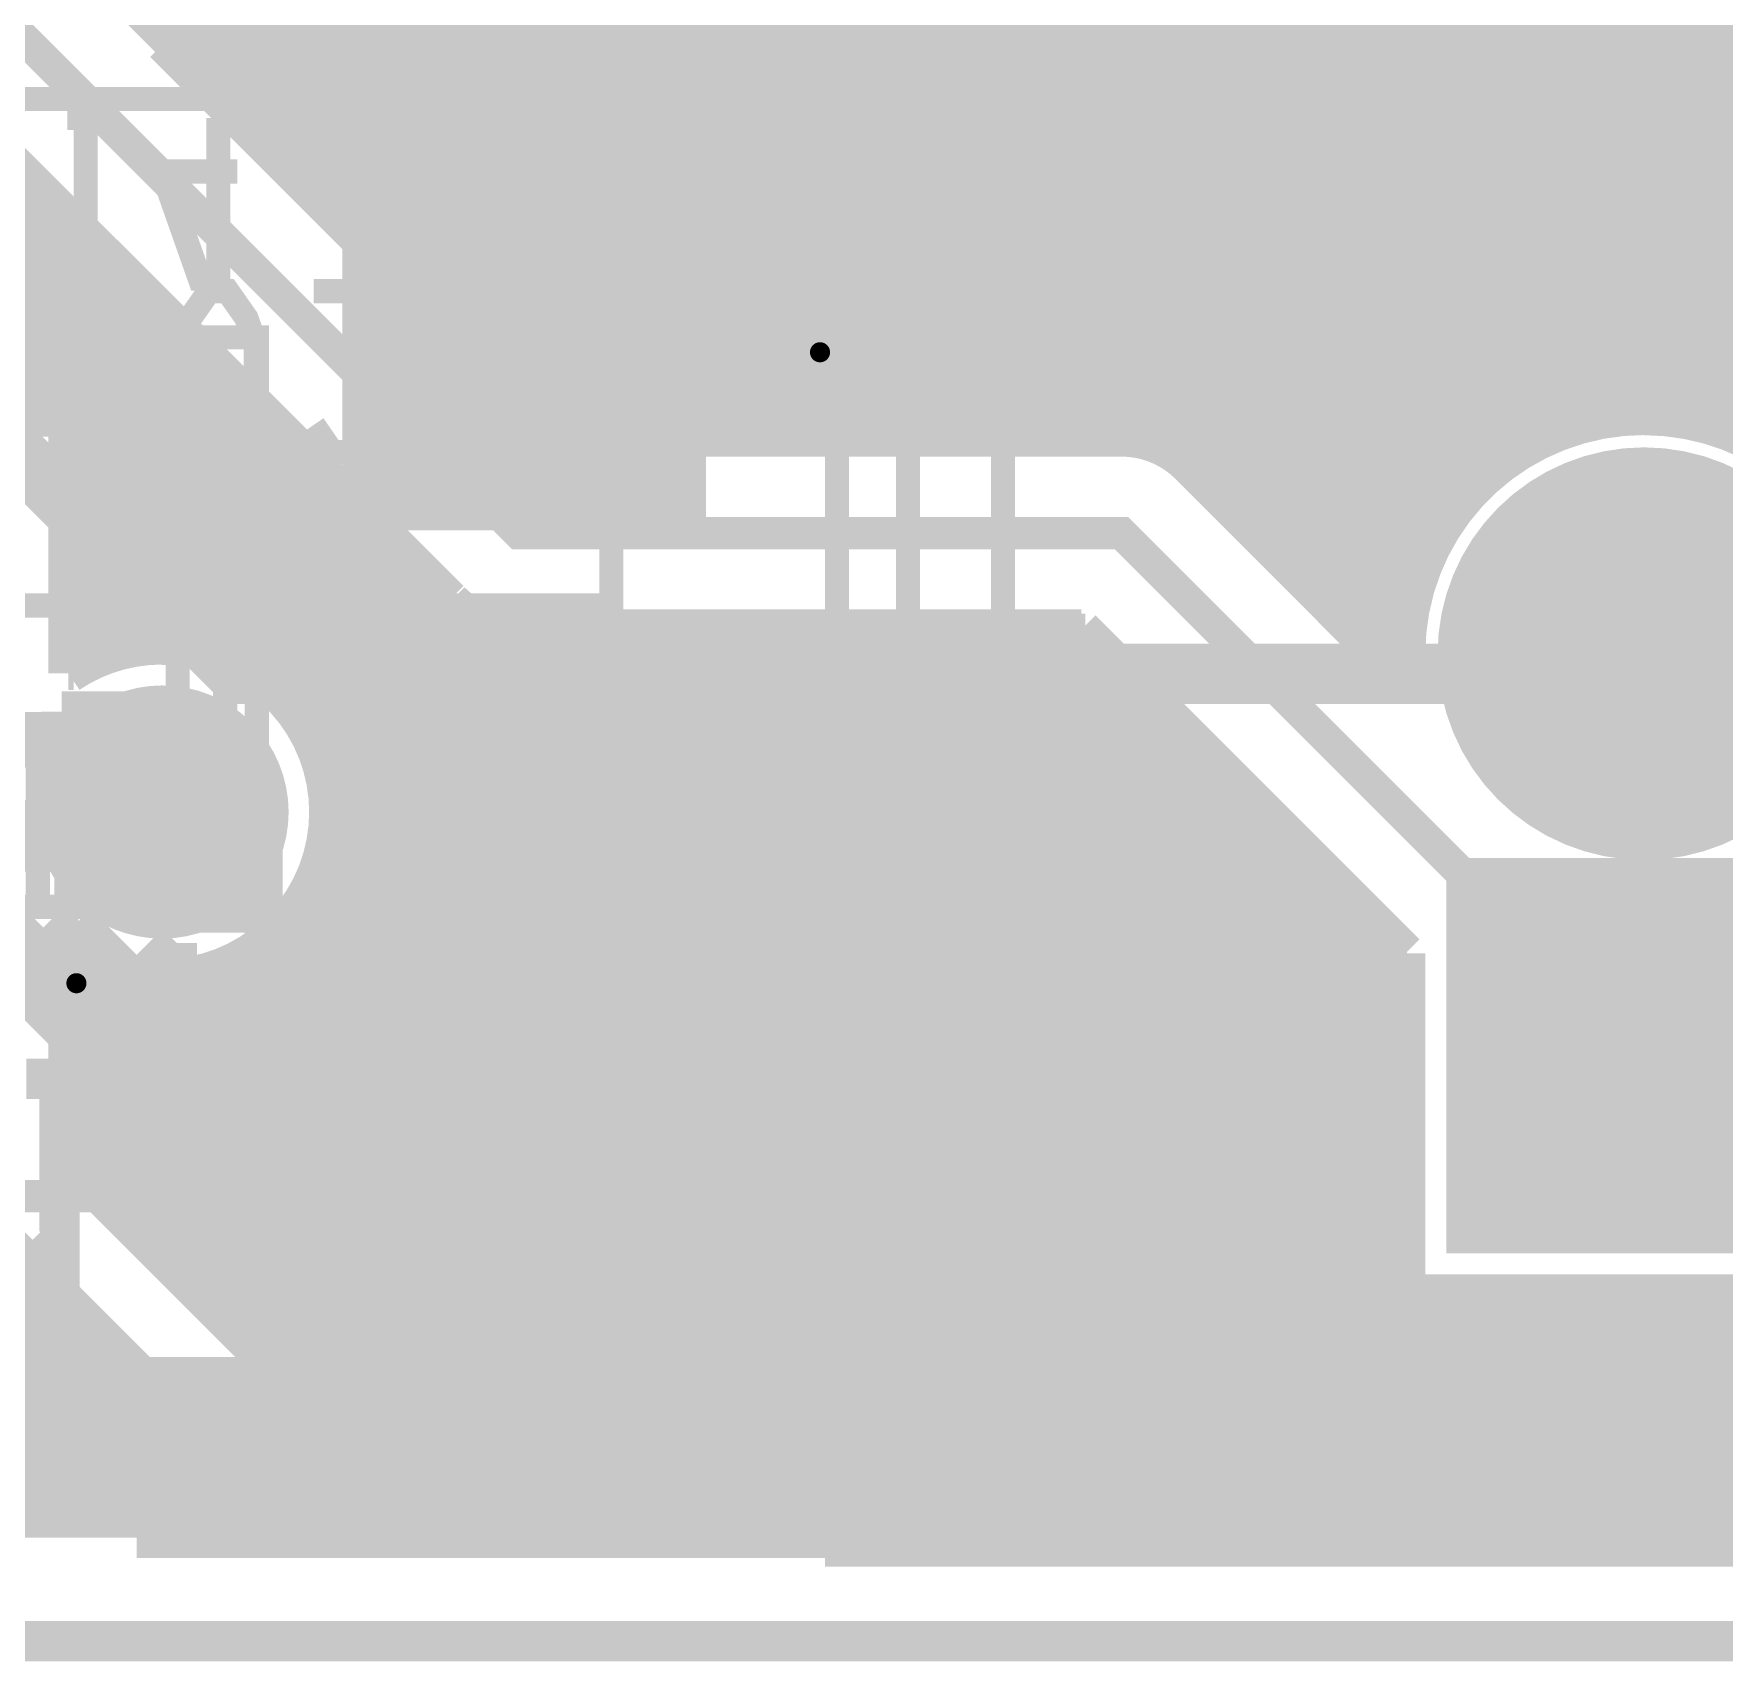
# Model space of a CAD drawing. Extents: x -10 to 131, y -93 to 209.
# Drawn here: x 66.02 to 76.71, y -31.13 to -20.85 of the extents above; entities that cross this region are included whole.
import ezdxf

# ---------------------------------------------------------------- set-up
doc = ezdxf.new("R2010")
doc.units = 0
doc.header["$MEASUREMENT"] = 0
doc.layers.get('0').update_dxf_attribs({"linetype": 'CONTINUOUS'})
for name, color, linetype in [('22-303-0_ASB', 7, 'CONTINUOUS'), ('22-303-0_AST', 7, 'CONTINUOUS'), ('22-303-0_BOT', 2, 'CONTINUOUS'), ('22-303-0_DRD', 6, 'CONTINUOUS'), ('22-303-0_DRL', 1, 'CONTINUOUS'), ('22-303-0_GND', 3, 'CONTINUOUS'), ('22-303-0_IN1', 10, 'CONTINUOUS'), ('22-303-0_SMB', 14, 'CONTINUOUS'), ('22-303-0_SMT', 9, 'CONTINUOUS'), ('22-303-0_SPT', 11, 'CONTINUOUS'), ('22-303-0_SSB', 13, 'CONTINUOUS'), ('22-303-0_SST', 8, 'CONTINUOUS'), ('22-303-0_TOP', 15, 'CONTINUOUS'), ('THRUHOLE_NPT', 7, 'CONTINUOUS'), ('THRUHOLE_TAP', 2, 'CONTINUOUS')]:
    doc.layers.add(name, color=color, linetype=linetype)

# ---------------------------------------------------------------- blocks, each defined once
blk = doc.blocks.new('ROUND_28')
at = {"const_width": 0.54991}
blk.add_lwpolyline([(-0.274954, 0, 1), (0.274954, 0, 1)], format="xyb", close=True, dxfattribs=at)
blk = doc.blocks.new('ROUND_34')
at = {"const_width": 0.99949}
blk.add_lwpolyline([(-0.499744, 0, 1), (0.499744, 0, 1)], format="xyb", close=True, dxfattribs=at)
blk = doc.blocks.new('SQUARE_35')
blk.add_solid([(0.99949, 0.99949), (0.99949, -0.99949), (-0.99949, 0.99949), (-0.99949, -0.99949)])
blk = doc.blocks.new('ROUND_70')
at = {"const_width": 0.29972}
blk.add_lwpolyline([(-0.14986, 0, 1), (0.14986, 0, 1)], format="xyb", close=True, dxfattribs=at)
blk = doc.blocks.new('ROUND_75')
at = {"const_width": 0.29972}
blk.add_lwpolyline([(-0.14986, 0, 1), (0.14986, 0, 1)], format="xyb", close=True, dxfattribs=at)
blk = doc.blocks.new('ROUND_117')
at = {"const_width": 0.10033}
blk.add_lwpolyline([(-0.050164, 0, 1), (0.050164, 0, 1)], format="xyb", close=True, dxfattribs=at)
blk = doc.blocks.new('ROUND_85')
at = {"const_width": 0.8001}
blk.add_lwpolyline([(-0.40005, 0, 1), (0.40005, 0, 1)], format="xyb", close=True, dxfattribs=at)
blk = doc.blocks.new('ROUND_89')
at = {"const_width": 1.30429}
blk.add_lwpolyline([(-0.652144, 0, 1), (0.652144, 0, 1)], format="xyb", close=True, dxfattribs=at)
blk = doc.blocks.new('SQUARE_91')
blk.add_solid([(1.24968, 1.24968), (1.24968, -1.24968), (-1.24968, 1.24968), (-1.24968, -1.24968)])
blk = doc.blocks.new('ROUND_100')
at = {"const_width": 0.50038}
blk.add_lwpolyline([(-0.25019, 0, 1), (0.25019, 0, 1)], format="xyb", close=True, dxfattribs=at)
blk = doc.blocks.new('ROUND_101')
at = {"const_width": 0.0635}
blk.add_lwpolyline([(-0.03175, 0, 1), (0.03175, 0, 1)], format="xyb", close=True, dxfattribs=at)
blk = doc.blocks.new('RECTANGLE_15')
blk.add_solid([(1.14935, 1.12522), (1.14935, -1.12522), (-1.14935, 1.12522), (-1.14935, -1.12522)])
blk = doc.blocks.new('ROUND_108')
at = {"const_width": 0.10033}
blk.add_lwpolyline([(-0.050164, 0, 1), (0.050164, 0, 1)], format="xyb", close=True, dxfattribs=at)

msp = doc.modelspace()

# ---------------------------------------------------------------- linework, layer by layer
at = {"layer": '22-303-0_ASB'}
for points, const_width in [([(111.00054, 208.99374), (111.00054, 198.99376), (116.0018, 198.99376), (116.0018, 208.99374), (130.50012, 208.99374), (130.50012, -31.00578), (-9.4996, -31.00578), (-9.4996, 208.99374), (111.00054, 208.99374)], 0.254), ([(66.4718, -21.37918), (66.23558, -21.37918)], 0.1524), ([(66.35242, -21.37918), (66.35242, -22.39518), (66.23558, -22.225)], 0.1524), ([(67.31, -21.717), (66.83502, -21.717), (67.07378, -22.39518), (67.19062, -22.39518), (67.19062, -21.37918)], 0.1524), ([(67.2338, -23.76424), (67.43446, -23.76424), (67.43446, -22.76602), (61.43498, -22.76602), (61.43498, -23.76424), (61.43498, -24.06396)], 0.1524), ([(67.03568, -23.76424), (67.2338, -23.76424)], 0.1524), ([(67.43446, -23.76424), (67.43446, -24.06396), (67.2338, -24.06396), (67.2338, -26.06548)], 0.1524), ([(66.93408, -24.06396), (66.93408, -25.76576), (66.93408, -25.96388), (65.93586, -25.96388), (65.93586, -25.76576), (66.93408, -25.76576), (67.2338, -26.06548), (65.08496, -26.06548), (64.78524, -25.76576), (65.93586, -25.76576)], 0.1524), ([(66.73596, -24.56434), (66.73596, -24.06396)], 0.1524), ([(67.43446, -26.3652), (67.43446, -24.06396)], 0.1524), ([(66.93408, -24.66594), (66.83502, -24.66594)], 0.1524), ([(67.43446, -26.76398), (67.43446, -26.3652), (65.93586, -26.3652), (65.93586, -26.76398), (67.43446, -26.76398)], 0.1524), ([(66.40068, -27.45232), (65.9765, -27.45232)], 0.254), ([(66.18732, -27.45232), (66.18732, -28.72232), (65.9765, -28.5115)], 0.254)]:
    msp.add_lwpolyline(points, dxfattribs=dict(at, const_width=const_width))
at = {"layer": '22-303-0_ASB', "const_width": 0.1524}
for points in [[(67.03568, -23.76424, 0.4142136), (66.73596, -24.06396)], [(67.2338, -23.76424, 0.4142136), (66.93408, -24.06396)], [(66.73596, -24.56434, 0.4142136), (66.83502, -24.6634)]]:
    msp.add_lwpolyline(points, format="xyb", dxfattribs=at)
at = {"layer": '22-303-0_AST'}
for points, const_width in [([(111.00054, 208.99374), (111.00054, 198.99376), (116.0018, 198.99376), (116.0018, 208.99374), (130.50012, 208.99374), (130.50012, -31.00578), (-9.4996, -31.00578), (-9.4996, 208.99374), (111.00054, 208.99374)], 0.254), ([(63.67526, -24.4602), (69.67474, -24.4602), (69.67474, -21.2598), (63.67526, -21.2598), (63.67526, -24.4602)], 0.1524), ([(80.99044, -30.45968), (76.48956, -30.45968), (71.09968, -30.45968), (71.09968, -21.61032), (73.24852, -21.61032)], 0.1524), ([(73.89876, -21.61032), (78.41488, -21.61032)], 0.1524), ([(72.1487, -22.86), (85.32876, -22.86), (85.93074, -22.26056), (71.54926, -22.26056), (72.1487, -22.86), (72.1487, -29.21), (71.54926, -29.80944), (71.54926, -22.26056)], 0.1524), ([(66.4718, -23.48992), (66.4718, -22.47392), (66.35242, -22.6441)], 0.1524), ([(67.1322, -23.48992), (67.01282, -23.31974), (66.9544, -23.1521), (66.9544, -22.81174), (67.01282, -22.6441), (67.1322, -22.47392), (67.24904, -22.47392), (67.36842, -22.6441), (67.42684, -22.81174), (67.42684, -23.1521), (67.36842, -23.31974), (67.24904, -23.48992), (67.1322, -23.48992)], 0.1524), ([(67.7926, -23.31974), (67.90944, -23.48992), (68.1482, -23.48992), (68.26504, -23.31974), (68.26504, -23.1521), (68.02882, -22.81174), (68.26504, -22.47392), (67.7926, -22.47392)], 0.1524), ([(66.58864, -23.48992), (66.35242, -23.48992)], 0.1524), ([(76.08062, -24.64562), (75.87996, -24.44496), (75.87996, -25.08504), (76.08062, -24.88438), (76.08062, -24.64562), (76.31938, -24.64562), (76.52004, -24.44496), (75.87996, -24.44496)], 0.1524), ([(76.52004, -24.44496), (76.52004, -25.08504)], 0.1524), ([(76.31938, -24.64562), (76.31938, -24.88438), (76.52004, -25.08504), (75.87996, -25.08504)], 0.1524), ([(76.08062, -24.88438), (76.31938, -24.88438)], 0.1524), ([(66.2305, -25.2095), (63.3095, -25.2095), (63.3095, -26.8478), (66.2305, -26.8478), (66.2305, -25.2095)], 0.1524), ([(66.16954, -26.04008), (65.69456, -26.04008), (65.93332, -25.3619), (66.05016, -25.3619), (66.05016, -26.3779)], 0.1524), ([(76.08062, -27.18562), (75.87996, -26.98496), (75.87996, -27.62504), (76.08062, -27.42438), (76.08062, -27.18562), (76.31938, -27.18562), (76.52004, -26.98496), (75.87996, -26.98496)], 0.1524), ([(76.52004, -26.98496), (76.52004, -27.62504)], 0.1524), ([(76.31938, -27.18562), (76.31938, -27.42438), (76.52004, -27.62504), (75.87996, -27.62504)], 0.1524), ([(76.08062, -27.42438), (76.31938, -27.42438)], 0.1524), ([(72.1487, -29.21), (76.48956, -29.21), (76.48956, -29.80944), (71.54926, -29.80944)], 0.1524), ([(76.48956, -30.45968), (76.48956, -29.80944)], 0.1524)]:
    msp.add_lwpolyline(points, dxfattribs=dict(at, const_width=const_width))
at = {"layer": '22-303-0_AST', "const_width": 0.1524}
for points in [[(73.57364, -21.35886, 0.3400608), (73.24852, -21.61032)], [(73.89876, -21.61032, 0.3400612), (73.57364, -21.3614)]]:
    msp.add_lwpolyline(points, format="xyb", dxfattribs=at)
at = {"layer": '22-303-0_BOT'}
for points, const_width in [([(67.2592, 5.1816), (67.2592, -21.3106)], 0.254), ([(67.4878, 5.16128), (67.4878, -21.5392)], 0.254), ([(67.7164, 5.20954), (67.7164, -21.7678)], 0.254), ([(69.5452, 1.7272), (69.5452, -23.3934)], 0.254), ([(69.7738, 1.4986), (69.7738, -23.3934)], 0.254), ([(70.0024, 1.27), (70.0024, -23.3934)], 0.254), ([(70.231, 1.0414), (70.231, -23.3934)], 0.254), ([(70.4596, 0.8128), (70.4596, -23.3934)], 0.254), ([(70.6882, 0.5842), (70.6882, -23.3934)], 0.254), ([(70.9168, 0.3556), (70.9168, -23.3934)], 0.254), ([(71.1454, 0.127), (71.1454, -23.3934)], 0.254), ([(71.374, -0.09906), (71.374, -23.3934)], 0.254), ([(67.945, -5.2197), (67.945, -21.9964)], 0.254), ([(68.1736, -5.56006), (68.1736, -22.225)], 0.254), ([(69.3166, -5.48132), (69.3166, -23.368)], 0.254), ([(69.088, -5.6642), (69.088, -23.1394)], 0.254), ([(68.4022, -5.69976), (68.4022, -22.4536)], 0.254), ([(68.6308, -5.75564), (68.6308, -22.6822)], 0.254), ([(68.8594, -5.74548), (68.8594, -22.9108)], 0.254), ([(75.946, -6.4262), (75.946, -23.2791)], 0.254), ([(76.1746, -6.50748), (76.1746, -23.25624)], 0.254), ([(76.4032, -6.51764), (76.4032, -23.27148)], 0.254), ([(76.6318, -6.46176), (76.6318, -23.31974)], 0.254), ([(71.6026, -6.68782), (71.6026, -23.3934)], 0.254), ([(71.8312, -6.90626), (71.8312, -23.3934)], 0.254), ([(72.7456, -6.9215), (72.7456, -23.3934)], 0.254), ([(72.9742, -6.9215), (72.9742, -23.39848)], 0.254), ([(73.2028, -6.9215), (73.2028, -23.47468)], 0.254), ([(73.4314, -6.9215), (73.4314, -23.6728)], 0.254), ([(73.66, -6.9215), (73.66, -23.9014)], 0.254), ([(73.8886, -6.9215), (73.8886, -24.13)], 0.254), ([(72.0598, -7.00532), (72.0598, -23.3934)], 0.254), ([(72.2884, -7.03072), (72.2884, -23.3934)], 0.254), ([(72.517, -6.99008), (72.517, -23.3934)], 0.254), ([(74.1172, -7.0104), (74.1172, -24.3586)], 0.254), ([(76.2, -27.305), (72.898, -24.003), (69.088, -24.003), (64.008, -18.923), (62.484, -18.923), (59.817, -16.256), (59.817, -12.446), (58.928, -11.557), (58.928, -7.239)], 0.2032), ([(75.7174, -17.96034), (75.7174, -23.33498)], 0.254), ([(74.3458, -18.33626), (74.3458, -24.5872)], 0.254), ([(75.4888, -18.36166), (75.4888, -23.43404)], 0.254), ([(74.5744, -18.5039), (74.5744, -24.8158)], 0.254), ([(74.803, -18.57756), (74.803, -24.19604)], 0.254), ([(75.0316, -18.5801), (75.0316, -23.8125)], 0.254), ([(75.2602, -18.5166), (75.2602, -23.58644)], 0.254), ([(64.24168, -20.02028), (68.65112, -24.42718)], 0.254), ([(67.0306, -20.6502), (67.0306, -21.082)], 0.254), ([(118.91772, -20.7518), (66.97726, -20.7518)], 0.254), ([(66.85026, -20.9042), (69.33946, -23.3934)], 0.254), ([(118.91264, -20.9804), (66.92646, -20.9804)], 0.254), ([(95.51162, -21.209), (67.15506, -21.209)], 0.254), ([(95.3135, -21.4376), (67.38366, -21.4376)], 0.254), ([(95.2246, -21.6662), (67.61226, -21.6662)], 0.254), ([(66.1162, -21.8948), (64.24168, -21.8948)], 0.254), ([(66.1162, -21.89226), (66.1162, -23.25624)], 0.254), ([(95.20428, -21.8948), (67.84086, -21.8948)], 0.254), ([(66.3448, -22.1234), (64.24168, -22.1234)], 0.254), ([(66.3448, -22.12086), (66.3448, -24.8285)], 0.254), ([(95.25254, -22.1234), (68.06946, -22.1234)], 0.254), ([(66.5734, -22.352), (64.24168, -22.352)], 0.254), ([(66.5734, -22.34946), (66.5734, -24.7396)], 0.254), ([(95.38462, -22.352), (68.29806, -22.352)], 0.254), ([(66.802, -22.5806), (64.24168, -22.5806)], 0.254), ([(66.802, -22.57806), (66.802, -24.70658)], 0.254), ([(95.67926, -22.5806), (68.52666, -22.5806)], 0.254), ([(67.0306, -22.8092), (64.24168, -22.8092)], 0.254), ([(67.0306, -22.80666), (67.0306, -24.72436)], 0.254), ([(129.667, -22.8092), (68.75526, -22.8092)], 0.254), ([(67.2592, -23.0378), (64.24168, -23.0378)], 0.254), ([(67.2592, -23.03526), (67.2592, -24.79548)], 0.254), ([(129.667, -23.0378), (68.98386, -23.0378)], 0.254), ([(66.2432, -23.25624), (64.24168, -23.25624)], 0.254), ([(67.4878, -23.2664), (64.24168, -23.2664)], 0.254), ([(66.2432, -23.25624), (66.2432, -24.88946)], 0.254), ([(67.4878, -23.26386), (67.4878, -24.93264)], 0.254), ([(76.03236, -23.2664), (69.21246, -23.2664)], 0.254), ([(78.57236, -23.2664), (76.36764, -23.2664)], 0.254), ([(72.898, -23.3934), (69.33946, -23.3934)], 0.254), ([(67.7164, -23.495), (66.2432, -23.495)], 0.254), ([(67.7164, -23.49246), (67.7164, -25.17902)], 0.254), ([(75.3872, -23.495), (73.23328, -23.495)], 0.254), ([(73.3298, -23.5712), (74.7014, -24.94534)], 0.254), ([(67.945, -23.7236), (66.2432, -23.7236)], 0.254), ([(67.945, -23.72106), (67.945, -30.353)], 0.254), ([(75.1078, -23.7236), (73.47966, -23.7236)], 0.254), ([(68.1736, -23.9522), (66.2432, -23.9522)], 0.254), ([(68.1736, -23.94966), (68.1736, -30.353)], 0.254), ([(74.93, -23.9522), (73.70826, -23.9522)], 0.254), ([(68.4022, -24.1808), (66.2432, -24.1808)], 0.254), ([(68.4022, -24.17826), (68.4022, -30.353)], 0.254), ([(74.81062, -24.1808), (73.93686, -24.1808)], 0.254), ([(68.6308, -24.4094), (66.2432, -24.4094)], 0.254), ([(68.6308, -24.40686), (68.6308, -30.353)], 0.254), ([(74.73442, -24.4094), (74.16546, -24.4094)], 0.254), ([(68.8594, -24.56688), (68.8594, -30.353)], 0.254), ([(72.6694, -24.638), (66.2432, -24.638)], 0.254), ([(69.088, -24.6126), (69.088, -30.353)], 0.254), ([(72.644, -24.6126), (69.088, -24.6126)], 0.254), ([(69.3166, -24.6126), (69.3166, -30.353)], 0.254), ([(69.5452, -24.6126), (69.5452, -30.353)], 0.254), ([(69.7738, -24.6126), (69.7738, -30.353)], 0.254), ([(70.0024, -24.6126), (70.0024, -30.353)], 0.254), ([(70.231, -24.6126), (70.231, -30.353)], 0.254), ([(70.4596, -24.6126), (70.4596, -30.353)], 0.254), ([(70.6882, -24.6126), (70.6882, -30.353)], 0.254), ([(70.9168, -24.6126), (70.9168, -30.353)], 0.254), ([(71.1454, -24.6126), (71.1454, -30.353)], 0.254), ([(71.374, -24.6126), (71.374, -30.353)], 0.254), ([(71.6026, -24.6126), (71.6026, -30.353)], 0.254), ([(71.8312, -24.6126), (71.8312, -30.353)], 0.254), ([(72.0598, -24.6126), (72.0598, -30.353)], 0.254), ([(72.2884, -24.6126), (72.2884, -30.353)], 0.254), ([(72.517, -24.6126), (72.517, -30.353)], 0.254), ([(72.644, -24.6126), (74.69124, -26.65984)], 0.254), ([(74.69632, -24.638), (74.39406, -24.638)], 0.254), ([(72.7456, -24.71166), (72.7456, -30.353)], 0.254), ([(66.27622, -24.8666), (66.2432, -24.8666)], 0.254), ([(72.898, -24.8666), (67.39128, -24.8666)], 0.254), ([(74.69632, -24.8666), (74.62266, -24.8666)], 0.254), ([(72.9742, -24.94026), (72.9742, -30.353)], 0.254), ([(73.1266, -25.0952), (67.6529, -25.0952)], 0.254), ([(73.2028, -25.16886), (73.2028, -30.353)], 0.254), ([(73.3552, -25.3238), (67.79514, -25.3238)], 0.254), ([(73.4314, -25.39746), (73.4314, -30.353)], 0.254), ([(73.5838, -25.5524), (67.87134, -25.5524)], 0.254), ([(73.66, -25.62606), (73.66, -30.353)], 0.254), ([(73.8124, -25.781), (67.89166, -25.781)], 0.254), ([(73.8886, -25.85466), (73.8886, -30.353)], 0.254), ([(74.041, -26.0096), (67.86372, -26.0096)], 0.254), ([(74.1172, -26.08326), (74.1172, -30.353)], 0.254), ([(65.13576, -26.51506), (65.13576, -28.30576), (66.675, -29.845)], 1.016), ([(74.2696, -26.2382), (67.7799, -26.2382)], 0.254), ([(67.7164, -26.34996), (67.7164, -30.353)], 0.254), ([(74.3458, -26.31186), (74.3458, -30.353)], 0.254), ([(74.4982, -26.4668), (67.62496, -26.4668)], 0.254), ([(67.4878, -26.59634), (67.4878, -29.2354)], 0.254), ([(74.5744, -26.54046), (74.5744, -30.353)], 0.254), ([(66.2432, -26.63952), (66.2432, -27.97556)], 0.254), ([(66.3321, -26.6954), (66.2432, -26.6954)], 0.254), ([(66.3448, -26.70048), (66.3448, -28.07716)], 0.254), ([(74.69124, -26.6954), (67.33794, -26.6954)], 0.254), ([(74.69124, -26.65984), (74.69124, -28.81376)], 0.254), ([(66.5734, -26.78938), (66.5734, -28.30576)], 0.254), ([(66.802, -26.8224), (66.802, -28.53436)], 0.254), ([(67.0306, -26.80462), (67.0306, -28.76296)], 0.254), ([(67.2592, -26.7335), (67.2592, -28.99156)], 0.254), ([(74.69124, -26.924), (66.2432, -26.924)], 0.254), ([(74.69124, -27.1526), (66.2432, -27.1526)], 0.254), ([(74.69124, -27.3812), (66.2432, -27.3812)], 0.254), ([(74.69124, -27.6098), (66.2432, -27.6098)], 0.254), ([(74.69124, -27.8384), (66.2432, -27.8384)], 0.254), ([(66.2432, -27.97556), (67.39382, -29.12618)], 0.254), ([(74.69124, -28.067), (66.33464, -28.067)], 0.254), ([(74.69124, -28.2956), (66.56324, -28.2956)], 0.254), ([(74.69124, -28.5242), (66.79184, -28.5242)], 0.254), ([(74.69124, -28.7528), (67.02044, -28.7528)], 0.254), ([(77.70876, -28.81376), (74.69124, -28.81376)], 0.254), ([(74.803, -28.81376), (74.803, -30.353)], 0.254), ([(75.0316, -28.81376), (75.0316, -30.353)], 0.254), ([(75.2602, -28.81376), (75.2602, -30.353)], 0.254), ([(75.4888, -28.81376), (75.4888, -30.353)], 0.254), ([(75.7174, -28.81376), (75.7174, -30.353)], 0.254), ([(75.946, -28.81376), (75.946, -30.353)], 0.254), ([(76.1746, -28.81376), (76.1746, -30.353)], 0.254), ([(76.4032, -28.81376), (76.4032, -30.353)], 0.254), ([(76.6318, -28.81376), (76.6318, -30.353)], 0.254), ([(127.92456, -28.9814), (67.24904, -28.9814)], 0.254), ([(127.89662, -29.21), (67.46748, -29.21)], 0.254), ([(127.92456, -29.4386), (67.60464, -29.4386)], 0.254), ([(128.00584, -29.6672), (67.67576, -29.6672)], 0.254), ([(128.16586, -29.8958), (67.68846, -29.8958)], 0.254), ([(128.48082, -30.1244), (67.65036, -30.1244)], 0.254), ([(129.667, -30.353), (67.55384, -30.353)], 0.254)]:
    msp.add_lwpolyline(points, dxfattribs=dict(at, const_width=const_width))
at = {"layer": '22-303-0_BOT', "const_width": 0.254}
for points in [[(66.85026, -20.9042, 0.205286), (67.10067, -20.32)], [(76.2, -23.25624, 0.4142136), (74.69124, -24.765)], [(77.47, -23.9522, 0.2557369), (76.2, -23.25717)], [(73.3298, -23.5712, 0.1989124), (72.898, -23.39234)], [(73.3298, -23.5712, 0.1989124), (72.898, -23.39234)], [(68.6562, -24.4348, 0.1989124), (69.088, -24.61366)], [(66.83502, -24.70658, 0.1496009), (66.24222, -24.88801)], [(67.89166, -25.76576, 0.4142136), (66.83502, -24.70912)], [(74.69124, -24.765, 0.0299496), (74.70204, -24.94526)], [(66.83502, -26.8224, 0.4142136), (67.89166, -25.76576)], [(66.2432, -26.63952, 0.1499452), (66.83502, -26.82108)], [(67.691, -29.845, 0.1989127), (67.39342, -29.12658)], [(67.55384, -30.353, 0.131783), (67.6901, -29.845)]]:
    msp.add_lwpolyline(points, format="xyb", dxfattribs=at)
at = {"layer": '22-303-0_DRD', "const_width": 0.254}
for points in [[(111.00054, 208.99374), (111.00054, 198.99376), (116.0018, 198.99376), (116.0018, 208.99374), (130.50012, 208.99374), (130.50012, -31.00578), (-9.4996, -31.00578), (-9.4996, 208.99374), (111.00054, 208.99374)], [(70.358, -23.114), (70.993, -22.479)], [(70.358, -23.114), (70.993, -22.479)], [(70.358, -23.114), (70.993, -22.479)], [(70.993, -22.479), (71.628, -23.114)], [(70.993, -22.479), (71.628, -23.114)], [(70.993, -22.479), (71.628, -23.114)], [(70.358, -22.606), (70.358, -23.114)], [(70.993, -23.241), (70.358, -22.606)], [(70.358, -22.606), (70.358, -23.114)], [(70.993, -23.241), (70.358, -22.606)], [(70.358, -22.606), (70.358, -23.114)], [(70.993, -23.241), (70.358, -22.606)], [(71.628, -22.606), (70.993, -23.241)], [(71.628, -22.606), (70.993, -23.241)], [(71.628, -22.606), (70.993, -23.241)], [(71.628, -23.114), (71.628, -22.606)], [(71.628, -23.114), (71.628, -22.606)], [(71.628, -23.114), (71.628, -22.606)], [(75.565, -24.13), (75.565, -25.4)], [(76.835, -24.13), (75.565, -24.13)], [(76.2, -24.13), (76.2, -25.4)], [(76.835, -24.765), (75.565, -24.765)], [(66.20002, -25.13076), (66.20002, -25.76576)], [(66.83502, -25.13076), (66.20002, -25.13076)], [(66.83502, -26.40076), (66.83502, -25.13076)], [(75.565, -25.4), (76.835, -25.4)], [(66.20002, -25.76576), (67.47002, -25.76576)], [(67.47002, -25.76576), (67.47002, -26.40076)], [(67.47002, -26.40076), (66.83502, -26.40076)], [(65.659, -27.1018), (66.294, -26.4668)], [(66.294, -26.4668), (66.929, -27.1018)], [(66.294, -27.2288), (65.659, -26.5938)], [(66.929, -26.5938), (66.294, -27.2288)], [(66.929, -27.1018), (66.929, -26.5938)], [(75.565, -26.67), (75.565, -27.94)], [(76.835, -26.67), (75.565, -26.67)], [(76.2, -26.67), (76.2, -27.94)], [(76.835, -27.305), (75.565, -27.305)], [(75.565, -27.94), (76.835, -27.94)], [(66.04, -30.099), (66.675, -29.464)], [(66.675, -29.464), (67.31, -30.099)], [(66.04, -29.591), (66.04, -30.099)], [(66.675, -30.226), (66.04, -29.591)], [(67.31, -29.591), (66.675, -30.226)], [(67.31, -30.099), (67.31, -29.591)]]:
    msp.add_lwpolyline(points, dxfattribs=at)
at = {"layer": '22-303-0_DRL', "const_width": 0.254}
msp.add_lwpolyline([(111.00054, 208.99374), (111.00054, 198.99376), (116.0018, 198.99376), (116.0018, 208.99374), (130.50012, 208.99374), (130.50012, -31.00578), (-9.4996, -31.00578), (-9.4996, 208.99374), (111.00054, 208.99374)], dxfattribs=at)
at = {"layer": '22-303-0_GND', "const_width": 0.254}
msp.add_lwpolyline([(111.00054, 208.99374), (111.00054, 198.99376), (116.0018, 198.99376), (116.0018, 208.99374), (130.50012, 208.99374), (130.50012, -31.00578), (-9.4996, -31.00578), (-9.4996, 208.99374), (111.00054, 208.99374)], dxfattribs=at)
at = {"layer": '22-303-0_SSB'}
for points, const_width in [([(66.4718, -21.37918), (66.23558, -21.37918)], 0.1524), ([(66.35242, -21.37918), (66.35242, -22.39518), (66.23558, -22.225)], 0.1524), ([(67.31, -21.717), (66.83502, -21.717), (67.07378, -22.39518), (67.19062, -22.39518), (67.19062, -21.37918)], 0.1524), ([(67.2338, -23.76424), (67.43446, -23.76424), (67.43446, -22.76602), (61.43498, -22.76602), (61.43498, -23.76424), (61.43498, -24.06396)], 0.1524), ([(67.03568, -23.76424), (67.2338, -23.76424)], 0.1524), ([(67.43446, -23.76424), (67.43446, -24.06396), (67.2338, -24.06396), (67.2338, -26.06548)], 0.1524), ([(66.93408, -24.06396), (66.93408, -25.76576), (66.93408, -25.96388), (65.93586, -25.96388), (65.93586, -25.76576), (66.93408, -25.76576), (67.2338, -26.06548), (65.08496, -26.06548), (64.78524, -25.76576), (65.93586, -25.76576)], 0.1524), ([(66.73596, -24.56434), (66.73596, -24.06396)], 0.1524), ([(67.43446, -26.3652), (67.43446, -24.06396)], 0.1524), ([(66.93408, -24.66594), (66.83502, -24.66594)], 0.1524), ([(67.43446, -26.76398), (67.43446, -26.3652), (65.93586, -26.3652), (65.93586, -26.76398), (67.43446, -26.76398)], 0.1524), ([(66.40068, -27.45232), (65.9765, -27.45232)], 0.254), ([(66.18732, -27.45232), (66.18732, -28.72232), (65.9765, -28.5115)], 0.254)]:
    msp.add_lwpolyline(points, dxfattribs=dict(at, const_width=const_width))
at = {"layer": '22-303-0_SSB', "const_width": 0.1524}
for points in [[(67.03568, -23.76424, 0.4142136), (66.73596, -24.06396)], [(67.2338, -23.76424, 0.4142136), (66.93408, -24.06396)], [(66.73596, -24.56434, 0.4142136), (66.83502, -24.6634)]]:
    msp.add_lwpolyline(points, format="xyb", dxfattribs=at)
at = {"layer": '22-303-0_SST', "const_width": 0.1524}
for points in [[(63.67526, -21.55952), (63.67526, -21.2598), (69.67474, -21.2598), (69.67474, -21.55952)], [(80.99044, -30.45968), (76.48956, -30.45968), (71.09968, -30.45968), (71.09968, -21.61032), (73.24852, -21.61032)], [(73.89876, -21.61032), (78.41488, -21.61032)], [(72.1487, -22.86), (85.32876, -22.86), (85.93074, -22.26056), (71.54926, -22.26056), (72.1487, -22.86), (72.1487, -29.21), (71.54926, -29.80944), (71.54926, -22.26056)], [(63.67526, -24.16048), (63.67526, -24.4602), (69.67474, -24.4602), (69.67474, -24.16048)], [(76.08062, -24.64562), (75.87996, -24.44496), (75.87996, -25.08504), (76.08062, -24.88438), (76.08062, -24.64562), (76.31938, -24.64562), (76.52004, -24.44496), (75.87996, -24.44496)], [(76.52004, -24.44496), (76.52004, -25.08504)], [(76.31938, -24.64562), (76.31938, -24.88438), (76.52004, -25.08504), (75.87996, -25.08504)], [(76.08062, -24.88438), (76.31938, -24.88438)], [(66.2305, -25.2095), (63.3095, -25.2095), (63.3095, -26.8478), (66.2305, -26.8478), (66.2305, -25.2095)], [(76.08062, -27.18562), (75.87996, -26.98496), (75.87996, -27.62504), (76.08062, -27.42438), (76.08062, -27.18562), (76.31938, -27.18562), (76.52004, -26.98496), (75.87996, -26.98496)], [(76.52004, -26.98496), (76.52004, -27.62504)], [(76.31938, -27.18562), (76.31938, -27.42438), (76.52004, -27.62504), (75.87996, -27.62504)], [(65.96634, -27.92476), (65.62598, -27.92476), (65.79616, -27.36088), (65.87998, -27.36088), (65.87998, -28.2067)], [(76.08062, -27.42438), (76.31938, -27.42438)], [(70.56882, -28.85694), (70.56882, -28.01112), (70.485, -28.15082)], [(70.65264, -28.85694), (70.485, -28.85694)], [(72.1487, -29.21), (76.48956, -29.21), (76.48956, -29.80944), (71.54926, -29.80944)], [(76.48956, -30.45968), (76.48956, -29.80944)]]:
    msp.add_lwpolyline(points, dxfattribs=at)
for points in [[(73.57364, -21.35886, 0.3400608), (73.24852, -21.61032)], [(73.89876, -21.61032, 0.3400612), (73.57364, -21.3614)]]:
    msp.add_lwpolyline(points, format="xyb", dxfattribs=at)
at = {"layer": '22-303-0_TOP'}
for points, const_width in [([(78.74, -24.765), (74.93, -20.955), (66.929, -20.955), (66.294, -20.32)], 0.2032), ([(58.42, -21.46046), (59.94146, -21.46046), (60.833, -22.352), (60.833, -24.892), (60.706, -25.019), (60.706, -28.067), (62.484, -29.845), (66.675, -29.845)], 1.016), ([(76.2, -24.765), (76.2, -24.892), (67.31, -24.892), (65.278, -22.86), (64.2239, -22.86)], 0.381), ([(69.12356, -22.86), (70.993, -22.86)], 0.381), ([(70.993, -22.86), (69.12356, -22.86), (70.993, -22.86)], 0.381), ([(66.294, -26.8478), (65.4812, -26.035)], 0.2032), ([(81.28, -27.305), (79.756, -28.829), (68.453, -28.829), (67.818, -28.194), (63.627, -28.194)], 0.2032), ([(66.675, -29.845), (101.346, -29.845), (102.09022, -29.10078), (104.775, -29.10078)], 1.27), ([(66.675, -29.845), (101.346, -29.845), (102.09022, -29.10078), (104.775, -29.10078)], 1.27)]:
    msp.add_lwpolyline(points, dxfattribs=dict(at, const_width=const_width))

# ---------------------------------------------------------------- block references
at = {"layer": '22-303-0_BOT'}
for name, p in [('ROUND_75', (70.993, -22.86)), ('ROUND_34', (76.2, -24.765)), ('ROUND_28', (66.83502, -25.76576)), ('SQUARE_35', (76.2, -27.305)), ('ROUND_75', (66.294, -26.8478)), ('ROUND_70', (66.675, -29.845))]:
    msp.add_blockref(name, p, dxfattribs=at)
at = {"layer": '22-303-0_DRL'}
for name, p in [('ROUND_117', (70.993, -22.86)), ('ROUND_28', (76.2, -24.765)), ('ROUND_28', (66.83502, -25.76576)), ('ROUND_117', (66.294, -26.8478)), ('ROUND_28', (76.2, -27.305)), ('ROUND_117', (66.675, -29.845))]:
    msp.add_blockref(name, p, dxfattribs=at)
at = {"layer": '22-303-0_GND'}
for name, p in [('ROUND_101', (70.993, -22.86)), ('ROUND_89', (76.2, -24.765)), ('ROUND_85', (66.83502, -25.76576)), ('SQUARE_91', (76.2, -27.305)), ('ROUND_101', (66.294, -26.8478)), ('ROUND_100', (66.675, -29.845))]:
    msp.add_blockref(name, p, dxfattribs=at)
at = {"layer": '22-303-0_IN1'}
for name, p in [('ROUND_75', (70.993, -22.86)), ('ROUND_34', (76.2, -24.765)), ('ROUND_28', (66.83502, -25.76576)), ('SQUARE_35', (76.2, -27.305)), ('ROUND_75', (66.294, -26.8478)), ('ROUND_70', (66.675, -29.845))]:
    msp.add_blockref(name, p, dxfattribs=at)
at = {"layer": '22-303-0_SMB'}
for name, p in [('ROUND_34', (76.2, -24.765)), ('SQUARE_35', (76.2, -27.305))]:
    msp.add_blockref(name, p, dxfattribs=at)
at = {"layer": '22-303-0_SMT'}
for name, p in [('RECTANGLE_15', (69.12356, -22.86)), ('ROUND_34', (76.2, -24.765)), ('SQUARE_35', (76.2, -27.305))]:
    msp.add_blockref(name, p, dxfattribs=at)
at = {"layer": '22-303-0_SPT'}
msp.add_blockref('RECTANGLE_15', (69.12356, -22.86), dxfattribs=at)
at = {"layer": '22-303-0_TOP'}
for name, p in [('RECTANGLE_15', (69.12356, -22.86)), ('ROUND_70', (70.993, -22.86)), ('ROUND_34', (76.2, -24.765)), ('ROUND_28', (66.83502, -25.76576)), ('SQUARE_35', (76.2, -27.305)), ('ROUND_70', (66.294, -26.8478)), ('ROUND_70', (66.675, -29.845))]:
    msp.add_blockref(name, p, dxfattribs=at)
at = {"layer": 'THRUHOLE_NPT'}
msp.add_blockref('ROUND_28', (66.83502, -25.76576), dxfattribs=at)
at = {"layer": 'THRUHOLE_TAP'}
for name, p in [('ROUND_108', (70.993, -22.86)), ('ROUND_28', (76.2, -24.765)), ('ROUND_108', (66.294, -26.8478)), ('ROUND_28', (76.2, -27.305)), ('ROUND_108', (66.675, -29.845))]:
    msp.add_blockref(name, p, dxfattribs=at)

doc.saveas('drawing.dxf')
